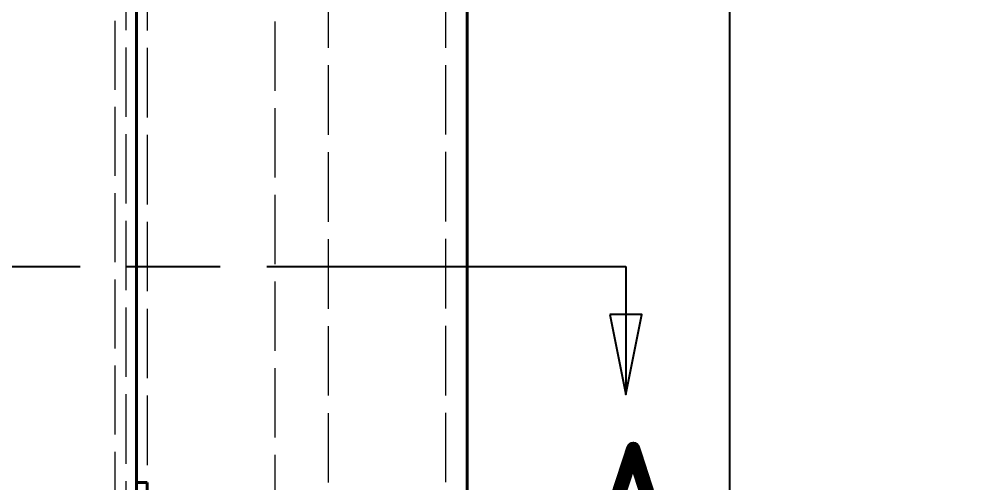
# Model space of a CAD drawing. Header units: millimetres. Extents: x 0 to 2523, y 0 to 1782.
# Drawn here: x 1122.8 to 1213.7, y 773.1 to 816.5 of the extents above; entities that cross this region are included whole.
import ezdxf

# ---------------------------------------------------------------- set-up
doc = ezdxf.new("R2010")
doc.units = ezdxf.units.MM
doc.header["$LTSCALE"] = 3
for name, pattern in [('CHAIN', [0.3543, 0.2362, -0.0295, 0.0591, -0.0295]), ('DASHED', [0.2067, 0.1654, -0.0413]), ('DOUBLE_DASH_CHAIN', [1.2403, 0.6614, -0.0827, 0.1654, -0.0827, 0.1654, -0.0827])]:
    doc.linetypes.add(name, pattern=pattern)
for name, color, linetype, lineweight in [('가려진 것(ISO)', 2, 'DASHED', 18), ('가시적인 것(ISO)', 3, 'Continuous', 40), ('단면선(ISO)', 7, 'CHAIN', 25), ('상세 경계(JIS)', 7, 'Continuous', 25), ('치수(ISO)', 2, 'Continuous', 25)]:
    doc.layers.add(name, color=color, linetype=linetype, lineweight=lineweight)
doc.styles.add('부품번호텍스트_PSTEK_POSCO', font='isocp.shx')
doc.styles.add('치수 텍스트_PSTEK_POSCO', font='isocp.shx')
doc.dimstyles.new('치수_PSTEK_POSCO', dxfattribs={"dimscale": 3, "dimtxt": 2.5, "dimasz": 1.5, "dimexe": 1, "dimexo": 1.5, "dimgap": 1, "dimtad": 1, "dimrnd": 1e-08, "dimdsep": 46, "dimtxsty": '치수 텍스트_PSTEK_POSCO', "dimcen": 0.09, "dimdle": 10, "dimclrd": 7, "dimclre": 7, "dimclrt": 2, "dimadec": 1, "dimazin": 2, "dimtfac": 1, "dimtmove": 0, "dimatfit": 3, "dimfxl": 0, "dimtolj": 1, "dimlwd": -1, "dimlwe": -1, "dimarcsym": 0})

# ---------------------------------------------------------------- blocks, each defined once
blk = doc.blocks.new('2dTransSection0')
at = {"layer": '단면선(ISO)', "linetype": 'DOUBLE_DASH_CHAIN', "ltscale": 5.884671}
blk.add_line((250.62, 264.442), (393.22, 264.442), dxfattribs=at)
at = {"layer": '단면선(ISO)', "linetype": 'Continuous'}
for p, q in [((389.296, 264.442), (393.22, 264.442)), ((393.22, 264.442), (393.22, 262.942)), ((392.72, 262.942), (393.22, 260.442)), ((393.72, 262.942), (392.72, 262.942)), ((393.22, 262.942), (393.22, 260.442)), ((393.22, 260.442), (393.72, 262.942))]:
    blk.add_line(p, q, dxfattribs=at)
at = {"layer": '단면선(ISO)', "linetype": 'Continuous', "flags": 128}
blk.add_lwpolyline([(392.72, 262.942), (393.22, 260.442), (393.72, 262.942), (392.72, 262.942)], dxfattribs=at)
at = {"layer": '단면선(ISO)'}
blk.add_solid([(392.72, 262.942), (393.22, 260.442), (393.72, 262.942), (392.72, 262.942)], dxfattribs=at)
at = {"layer": '단면선(ISO)', "insert": (391.422, 253.957), "char_height": 5, "attachment_point": 7, "style": '부품번호텍스트_PSTEK_POSCO'}
blk.add_mtext('A', dxfattribs=at)
blk = doc.blocks.new('*D24')
at = {"layer": 'Defpoints', "color": 0, "transparency": 16777216}
for p in [(1164.777, 1101.067), (1263.838, 1101.067), (1164.777, 551.067)]:
    blk.add_point(p, dxfattribs=at)
at = {"layer": '치수(ISO)', "color": 7, "transparency": 16777216}
for p, q in [((1169.277, 1101.067), (1266.838, 1101.067)), ((1263.838, 555.567), (1263.838, 1096.567)), ((1169.277, 551.067), (1266.838, 551.067))]:
    blk.add_line(p, q, dxfattribs=at)
for points in [[(1263.088, 1096.567), (1264.588, 1096.567), (1263.838, 1101.067)], [(1263.088, 555.567), (1264.588, 555.567), (1263.838, 551.067)]]:
    blk.add_solid(points, dxfattribs=at)
at = {"layer": '치수(ISO)', "color": 2, "transparency": 16777216, "insert": (1257.088, 822.999), "char_height": 7.5, "attachment_point": 4, "rotation": 90, "style": '치수 텍스트_PSTEK_POSCO'}
blk.add_mtext('\\A1;550', dxfattribs=at)
blk = doc.blocks.new('2dDetail0')
at = {"layer": '상세 경계(JIS)', "flags": 128}
blk.add_lwpolyline([(247.245, 234.509), (396.473, 234.509), (396.473, 318.8), (247.245, 318.8), (247.245, 234.509)], dxfattribs=at)

msp = doc.modelspace()

# ---------------------------------------------------------------- linework, layer by layer
at = {"layer": '가려진 것(ISO)', "ltscale": 13.141838}
msp.add_line((1162.7766, 553.0669), (1162.7766, 1099.0669), dxfattribs=at)
at = {"layer": '가려진 것(ISO)', "ltscale": 13.109228}
msp.add_line((1146.7766, 574.0669), (1146.7766, 1078.0669), dxfattribs=at)
at = {"layer": '가려진 것(ISO)', "ltscale": 13.112639}
msp.add_line((1132.7766, 1074.0669), (1132.7766, 578.0669), dxfattribs=at)
at = {"layer": '가려진 것(ISO)', "ltscale": 13.035532}
msp.add_line((1131.7766, 729.0669), (1131.7766, 923.0669), dxfattribs=at)
at = {"layer": '가려진 것(ISO)', "ltscale": 13.149244}
for p, q in [((1134.7766, 879.0669), (1134.7766, 773.0669)), ((1151.7766, 773.0669), (1151.7766, 879.0669))]:
    msp.add_line(p, q, dxfattribs=at)
at = {"layer": '가시적인 것(ISO)'}
for p, q in [((1164.7766, 551.0669), (1164.7766, 1101.0669)), ((1133.7766, 727.0669), (1133.7766, 925.0669)), ((1134.7766, 773.0669), (1133.7766, 773.0669)), ((1134.7766, 773.0669), (1134.7766, 772.284))]:
    msp.add_line(p, q, dxfattribs=at)

# ---------------------------------------------------------------- block references
at = {"layer": '단면선(ISO)', "xscale": 3, "yscale": 3, "zscale": 3}
msp.add_blockref('2dTransSection0', (0, 0), dxfattribs=at)
at = {"layer": '상세 경계(JIS)', "xscale": 3, "yscale": 3, "zscale": 3}
msp.add_blockref('2dDetail0', (0, 0), dxfattribs=at)

# ---------------------------------------------------------------- dimensions: what is measured, and where the dimension line sits
at = {"layer": '치수(ISO)', "color": 7}
dim = msp.add_linear_dim(base=(1263.8379, 1101.0669), p1=(1164.7766, 551.0669), p2=(1164.7766, 1101.0669), angle=90, dimstyle='치수_PSTEK_POSCO', override={"dimdec": 2, "dimtp": 0, "dimtm": 0, "dimtdec": 2, "dimtofl": 0, "dimatfit": 1}, dxfattribs=at)
dim.commit()
dim.dimension.update_dxf_attribs({"geometry": '*D24', "text_midpoint": (1263.8379, 829.7524), "dimtype": 160})

doc.saveas('drawing.dxf')
